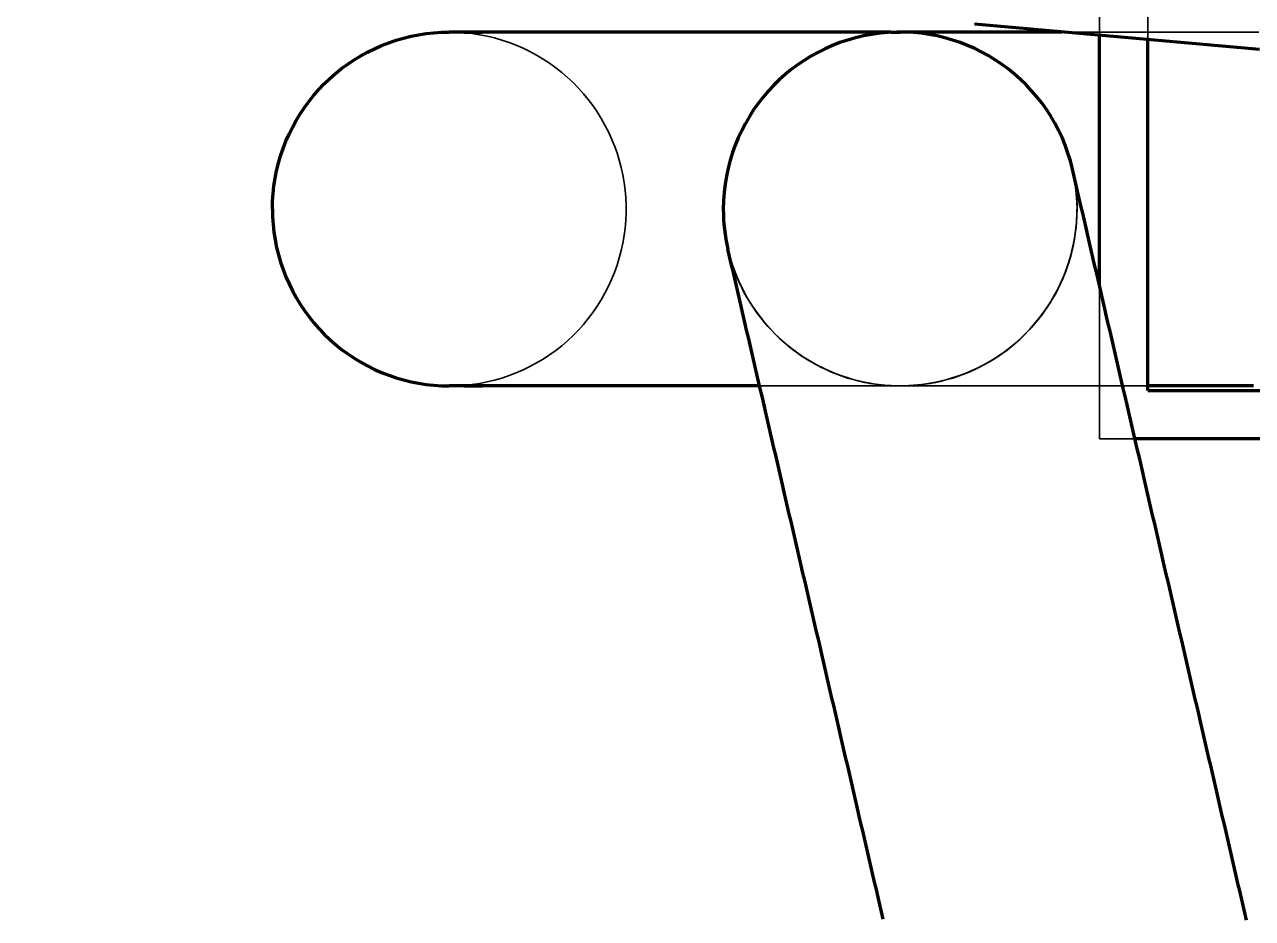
# Model space of a CAD drawing. Header units: millimetres. Extents: x 0 to 2382, y 0 to 420.
# Drawn here: x 139.86 to 148.02, y 159.4 to 165.34 of the extents above; entities that cross this region are included whole.
import ezdxf

# ---------------------------------------------------------------- set-up
doc = ezdxf.new("R2010")
doc.units = ezdxf.units.MM
doc.linetypes.add('IRAM-E-TRAZOS', pattern=[5, 4, -1])
doc.layers.add('01-VISIBLE', color=7, linetype='CONTINUOUS', lineweight=70)
doc.layers.add('02-OCULTA', color=4, linetype='IRAM-E-TRAZOS', lineweight=35)

msp = doc.modelspace()

# ---------------------------------------------------------------- linework, layer by layer
at = {"layer": '01-VISIBLE'}
for p, q in [((142.8968, 165.2875), (142.7779, 165.2875)), ((142.7779, 165.2875), (142.8968, 165.2875)), ((144.8944, 165.2875), (143.3616, 165.2875)), ((145.6135, 165.2875), (145.3592, 165.2875)), ((147, 163.6), (147, 165.2655)), ((147.32, 162.9075), (147.32, 165.2371)), ((142.8968, 162.9375), (142.7779, 162.9375)), ((142.7779, 162.9375), (142.8968, 162.9375)), ((144.7413, 162.9375), (143.3616, 162.9375)), ((147.32, 162.9075), (171.68, 162.9075)), ((147.32, 162.9075), (171.68, 162.9075)), ((157.1383, 162.5875), (147.2348, 162.5875))]:
    msp.add_line(p, q, dxfattribs=at)
for points in [[(141.5046, 164.1125), (141.5057, 164.1638), (141.509, 164.2149), (141.5146, 164.2659), (141.5224, 164.3165), (141.5324, 164.3668), (141.5446, 164.4166), (141.559, 164.4658), (141.5754, 164.5144), (141.594, 164.5622), (141.6147, 164.6091), (141.6373, 164.6551), (141.662, 164.7), (141.6886, 164.7438), (141.7171, 164.7865), (141.7474, 164.8278), (141.7795, 164.8678), (141.8133, 164.9063), (141.8487, 164.9434), (141.8858, 164.9788), (141.9243, 165.0126), (141.9643, 165.0447), (142.0056, 165.075), (142.0482, 165.1035), (142.0921, 165.1301), (142.137, 165.1547), (142.183, 165.1774), (142.2299, 165.1981), (142.2777, 165.2166), (142.3262, 165.2331), (142.3755, 165.2475), (142.4253, 165.2596), (142.4755, 165.2696), (142.5262, 165.2774), (142.5772, 165.283), (142.6283, 165.2864), (142.6796, 165.2875)], [(142.7779, 165.2875), (142.7615, 165.2875), (142.7451, 165.2875), (142.7287, 165.2875), (142.7124, 165.2875), (142.696, 165.2875), (142.6796, 165.2875)], [(143.3616, 165.2875), (143.31, 165.2875), (143.2584, 165.2875), (143.2067, 165.2875), (143.1551, 165.2875), (143.1034, 165.2875), (143.0518, 165.2875), (143.0001, 165.2875), (142.9485, 165.2875), (142.8968, 165.2875)], [(145.3592, 165.2875), (145.3075, 165.2875), (145.2559, 165.2875), (145.2042, 165.2875), (145.1526, 165.2875), (145.1009, 165.2875), (145.0493, 165.2875), (144.9976, 165.2875), (144.946, 165.2875), (144.8944, 165.2875)], [(145.6135, 165.2875), (145.6238, 165.2875), (145.634, 165.2875), (145.6443, 165.2875), (145.6545, 165.2875), (145.6648, 165.2875), (145.675, 165.2875)], [(146.7516, 165.2875), (146.7003, 165.2875), (146.6491, 165.2875), (146.5978, 165.2875), (146.5465, 165.2875), (146.4953, 165.2875), (146.444, 165.2875), (146.3927, 165.2875), (146.3415, 165.2875), (146.2902, 165.2875), (146.2389, 165.2875), (146.1877, 165.2875), (146.1364, 165.2875), (146.0851, 165.2875), (146.0339, 165.2875), (145.9826, 165.2875), (145.9313, 165.2875), (145.8801, 165.2875), (145.8288, 165.2875), (145.7775, 165.2875), (145.7263, 165.2875), (145.675, 165.2875)], [(148.0634, 165.1713), (148.0136, 165.1757), (147.9638, 165.1801), (147.9139, 165.1845), (147.8641, 165.1889), (147.8142, 165.1933), (147.7644, 165.1978), (147.7145, 165.2022), (147.6647, 165.2066), (147.6149, 165.211), (147.565, 165.2154), (147.5152, 165.2198), (147.4653, 165.2243), (147.4155, 165.2287), (147.3656, 165.2331), (147.3158, 165.2375), (147.266, 165.2419), (147.2161, 165.2463), (147.1663, 165.2508), (147.1164, 165.2552), (147.0666, 165.2596), (147.0167, 165.264), (146.9669, 165.2684), (146.9171, 165.2728), (146.8672, 165.2773), (146.8174, 165.2817), (146.7675, 165.2861), (146.7177, 165.2905), (146.6678, 165.2949), (146.618, 165.2993), (146.5682, 165.3038), (146.5183, 165.3082), (146.4685, 165.3126), (146.4186, 165.317), (146.3688, 165.3214), (146.3189, 165.3258), (146.2691, 165.3303), (146.2193, 165.3347), (146.1694, 165.3391)], [(147.9761, 159.3903), (147.9648, 159.4392), (147.9534, 159.4881), (147.9421, 159.537), (147.9307, 159.5859), (147.9194, 159.6348), (147.9081, 159.6837), (147.8967, 159.7326), (147.8854, 159.7815), (147.8741, 159.8304), (147.8627, 159.8793), (147.8514, 159.9282), (147.84, 159.977), (147.8287, 160.0259), (147.8174, 160.0748), (147.806, 160.1237), (147.7947, 160.1726), (147.7834, 160.2215), (147.772, 160.2704), (147.7607, 160.3193), (147.7493, 160.3682), (147.738, 160.4171), (147.7267, 160.466), (147.7153, 160.5149), (147.704, 160.5638), (147.6927, 160.6127), (147.6813, 160.6616), (147.67, 160.7105), (147.6586, 160.7594), (147.6473, 160.8083), (147.636, 160.8572), (147.6246, 160.9061), (147.6133, 160.955), (147.6019, 161.0039), (147.5906, 161.0528), (147.5793, 161.1017), (147.5679, 161.1506), (147.5566, 161.1995), (147.5453, 161.2484), (147.5339, 161.2973), (147.5226, 161.3462), (147.5112, 161.3951), (147.4999, 161.444), (147.4886, 161.4929), (147.4772, 161.5418), (147.4659, 161.5907), (147.4546, 161.6396), (147.4432, 161.6885), (147.4319, 161.7374), (147.4205, 161.7863), (147.4092, 161.8352), (147.3979, 161.8841), (147.3865, 161.933), (147.3752, 161.9819), (147.3639, 162.0308), (147.3525, 162.0797), (147.3412, 162.1286), (147.3298, 162.1775), (147.3185, 162.2264), (147.3072, 162.2753), (147.2958, 162.3242), (147.2845, 162.3731), (147.2732, 162.422), (147.2618, 162.4709), (147.2505, 162.5198), (147.2391, 162.5687), (147.2278, 162.6176), (147.2165, 162.6665), (147.2051, 162.7154), (147.1938, 162.7643), (147.1824, 162.8132), (147.1711, 162.8621), (147.1598, 162.911), (147.1484, 162.9598), (147.1371, 163.0087), (147.1258, 163.0576), (147.1144, 163.1065), (147.1031, 163.1554), (147.0917, 163.2043), (147.0804, 163.2532), (147.0691, 163.3021), (147.0577, 163.351), (147.0464, 163.3999), (147.0351, 163.4488), (147.0237, 163.4977), (147.0124, 163.5466), (147.001, 163.5955), (146.9897, 163.6444), (146.9784, 163.6933), (146.967, 163.7422), (146.9557, 163.7911), (146.9444, 163.84), (146.933, 163.8889), (146.9217, 163.9378), (146.9103, 163.9867), (146.899, 164.0356), (146.8877, 164.0845), (146.8763, 164.1334), (146.865, 164.1823), (146.8536, 164.2312), (146.8423, 164.2801), (146.831, 164.329), (146.8196, 164.3779)], [(141.5046, 164.1125), (141.5057, 164.0612), (141.509, 164.0101), (141.5146, 163.9591), (141.5224, 163.9085), (141.5324, 163.8582), (141.5446, 163.8084), (141.559, 163.7592), (141.5754, 163.7106), (141.594, 163.6628), (141.6147, 163.6159), (141.6373, 163.5699), (141.662, 163.525), (141.6886, 163.4812), (141.7171, 163.4385), (141.7474, 163.3972), (141.7795, 163.3572), (141.8133, 163.3187), (141.8487, 163.2816), (141.8858, 163.2462), (141.9243, 163.2124), (141.9643, 163.1803), (142.0056, 163.15), (142.0482, 163.1215), (142.0921, 163.0949), (142.137, 163.0703), (142.183, 163.0476), (142.2299, 163.0269), (142.2777, 163.0084), (142.3262, 162.9919), (142.3755, 162.9775), (142.4253, 162.9654), (142.4755, 162.9554), (142.5262, 162.9476), (142.5772, 162.942), (142.6283, 162.9386), (142.6796, 162.9375)], [(145.5621, 159.3973), (145.5508, 159.4462), (145.5394, 159.4951), (145.5281, 159.544), (145.5168, 159.5929), (145.5054, 159.6418), (145.4941, 159.6907), (145.4828, 159.7396), (145.4714, 159.7885), (145.4601, 159.8374), (145.4487, 159.8863), (145.4374, 159.9352), (145.4261, 159.9841), (145.4147, 160.033), (145.4034, 160.0819), (145.392, 160.1308), (145.3807, 160.1797), (145.3694, 160.2286), (145.358, 160.2775), (145.3467, 160.3264), (145.3354, 160.3753), (145.324, 160.4242), (145.3127, 160.4731), (145.3013, 160.522), (145.29, 160.5709), (145.2787, 160.6198), (145.2673, 160.6687), (145.256, 160.7176), (145.2447, 160.7665), (145.2333, 160.8154), (145.222, 160.8643), (145.2106, 160.9132), (145.1993, 160.9621), (145.188, 161.011), (145.1766, 161.0599), (145.1653, 161.1088), (145.154, 161.1577), (145.1426, 161.2066), (145.1313, 161.2555), (145.1199, 161.3044), (145.1086, 161.3533), (145.0973, 161.4022), (145.0859, 161.4511), (145.0746, 161.5), (145.0632, 161.5489), (145.0519, 161.5978), (145.0406, 161.6467), (145.0292, 161.6956), (145.0179, 161.7445), (145.0066, 161.7934), (144.9952, 161.8423), (144.9839, 161.8912), (144.9725, 161.9401), (144.9612, 161.989), (144.9499, 162.0379), (144.9385, 162.0868), (144.9272, 162.1357), (144.9159, 162.1846), (144.9045, 162.2335), (144.8932, 162.2823), (144.8818, 162.3312), (144.8705, 162.3801), (144.8592, 162.429), (144.8478, 162.4779), (144.8365, 162.5268), (144.8252, 162.5757), (144.8138, 162.6246), (144.8025, 162.6735), (144.7911, 162.7224), (144.7798, 162.7713), (144.7685, 162.8202), (144.7571, 162.8691), (144.7458, 162.918), (144.7344, 162.9669), (144.7231, 163.0158), (144.7118, 163.0647), (144.7004, 163.1136), (144.6891, 163.1625), (144.6778, 163.2114), (144.6664, 163.2603), (144.6551, 163.3092), (144.6437, 163.3581), (144.6324, 163.407), (144.6211, 163.4559), (144.6097, 163.5048), (144.5984, 163.5537), (144.5871, 163.6026), (144.5757, 163.6515), (144.5644, 163.7004), (144.553, 163.7493), (144.5417, 163.7982), (144.5304, 163.8471)], [(142.7779, 162.9375), (142.7615, 162.9375), (142.7451, 162.9375), (142.7287, 162.9375), (142.7124, 162.9375), (142.696, 162.9375), (142.6796, 162.9375)], [(143.3616, 162.9375), (143.31, 162.9375), (143.2584, 162.9375), (143.2067, 162.9375), (143.1551, 162.9375), (143.1034, 162.9375), (143.0518, 162.9375), (143.0001, 162.9375), (142.9485, 162.9375), (142.8968, 162.9375)], [(148.0223, 162.9375), (147.9721, 162.9375), (147.922, 162.9375), (147.8718, 162.9375), (147.8216, 162.9375), (147.7715, 162.9375), (147.7213, 162.9375), (147.6711, 162.9375), (147.621, 162.9375), (147.5708, 162.9375), (147.5207, 162.9375), (147.4705, 162.9375), (147.4203, 162.9375), (147.3702, 162.9375), (147.32, 162.9375)]]:
    msp.add_lwpolyline(points, dxfattribs=at)
for start, end in [(13.05431, 180), (180, -166.94568), (180, -166.94569), (-166.94569, -166.94506)]:
    msp.add_arc((145.675, 164.1125), 1.175, start, end, dxfattribs=at)
at = {"layer": '02-OCULTA'}
for p, q in [((147.32, 170.5575), (147.32, 162.9075)), ((147.32, 162.9075), (147.32, 170.5575)), ((147.32, 170.5575), (147.32, 162.9075)), ((147, 170.2375), (147, 162.5875)), ((147, 170.2375), (147, 162.5875)), ((147, 162.5875), (147, 170.2375)), ((147, 165.2655), (147, 167.6247)), ((147.32, 165.2371), (147.32, 167.5963)), ((143.3616, 165.2875), (144.8944, 165.2875)), ((145.3592, 165.2875), (145.6135, 165.2875)), ((147, 162.5875), (147, 163.6)), ((143.3616, 162.9375), (144.8944, 162.9375)), ((144.8944, 162.9375), (144.7413, 162.9375)), ((145.6135, 162.9375), (145.3592, 162.9375)), ((145.3592, 162.9375), (145.6135, 162.9375)), ((147.32, 162.9075), (171.68, 162.9075)), ((147.32, 162.9075), (171.68, 162.9075)), ((147.2348, 162.5875), (147, 162.5875)), ((147, 162.5875), (172, 162.5875)), ((172, 162.5875), (147, 162.5875)), ((147, 162.5875), (172, 162.5875))]:
    msp.add_line(p, q, dxfattribs=at)
for points in [[(142.7779, 165.2875), (142.7615, 165.2875), (142.7451, 165.2875), (142.7287, 165.2875), (142.7124, 165.2875), (142.696, 165.2875), (142.6796, 165.2875)], [(142.6796, 165.2875), (142.7301, 165.2864), (142.7806, 165.2832), (142.8309, 165.2777), (142.8808, 165.2701), (142.9305, 165.2604), (142.9796, 165.2485), (143.0282, 165.2346), (143.0762, 165.2185), (143.1234, 165.2005), (143.1698, 165.1804), (143.2153, 165.1583), (143.2598, 165.1343), (143.3032, 165.1084), (143.3455, 165.0806), (143.3865, 165.0511), (143.4262, 165.0198), (143.4646, 164.9868), (143.5014, 164.9522), (143.5368, 164.9161), (143.5706, 164.8785), (143.6027, 164.8394), (143.6331, 164.7991), (143.6618, 164.7574), (143.6886, 164.7145), (143.7136, 164.6706), (143.7366, 164.6256), (143.7577, 164.5796), (143.7768, 164.5328), (143.7939, 164.4852), (143.8089, 164.4369), (143.8218, 164.388), (143.8326, 164.3386), (143.8413, 164.2888), (143.8478, 164.2387), (143.8521, 164.1883), (143.8543, 164.1378), (143.8543, 164.0872), (143.8521, 164.0367), (143.8478, 163.9863), (143.8413, 163.9362), (143.8326, 163.8864), (143.8218, 163.837), (143.8089, 163.7881), (143.7939, 163.7398), (143.7768, 163.6922), (143.7577, 163.6454), (143.7366, 163.5994), (143.7136, 163.5544), (143.6886, 163.5105), (143.6618, 163.4676), (143.6331, 163.4259), (143.6027, 163.3856), (143.5706, 163.3465), (143.5368, 163.3089), (143.5014, 163.2728), (143.4646, 163.2382), (143.4262, 163.2052), (143.3865, 163.1739), (143.3455, 163.1444), (143.3032, 163.1166), (143.2598, 163.0907), (143.2153, 163.0667), (143.1698, 163.0446), (143.1234, 163.0245), (143.0762, 163.0065), (143.0282, 162.9904), (142.9796, 162.9765), (142.9305, 162.9646), (142.8808, 162.9549), (142.8309, 162.9473), (142.7806, 162.9418), (142.7301, 162.9386), (142.6796, 162.9375)], [(142.8968, 165.2875), (142.9485, 165.2875), (143.0001, 165.2875), (143.0518, 165.2875), (143.1034, 165.2875), (143.1551, 165.2875), (143.2067, 165.2875), (143.2584, 165.2875), (143.31, 165.2875), (143.3616, 165.2875)], [(144.8944, 165.2875), (144.946, 165.2875), (144.9976, 165.2875), (145.0493, 165.2875), (145.1009, 165.2875), (145.1526, 165.2875), (145.2042, 165.2875), (145.2559, 165.2875), (145.3075, 165.2875), (145.3592, 165.2875)], [(145.6135, 165.2875), (145.6238, 165.2875), (145.634, 165.2875), (145.6443, 165.2875), (145.6545, 165.2875), (145.6648, 165.2875), (145.675, 165.2875)], [(148.0581, 165.2875), (148.0079, 165.2875), (147.9576, 165.2875), (147.9074, 165.2875), (147.8571, 165.2875), (147.8069, 165.2875), (147.7566, 165.2875), (147.7064, 165.2875), (147.6561, 165.2875), (147.6059, 165.2875), (147.5556, 165.2875), (147.5054, 165.2875), (147.4551, 165.2875), (147.4049, 165.2875), (147.3546, 165.2875), (147.3044, 165.2875), (147.2541, 165.2875), (147.2039, 165.2875), (147.1536, 165.2875), (147.1034, 165.2875), (147.0531, 165.2875), (147.0029, 165.2875), (146.9526, 165.2875), (146.9024, 165.2875), (146.8521, 165.2875), (146.8019, 165.2875), (146.7516, 165.2875)], [(142.7779, 162.9375), (142.7615, 162.9375), (142.7451, 162.9375), (142.7287, 162.9375), (142.7124, 162.9375), (142.696, 162.9375), (142.6796, 162.9375)], [(142.8968, 162.9375), (142.9485, 162.9375), (143.0001, 162.9375), (143.0518, 162.9375), (143.1034, 162.9375), (143.1551, 162.9375), (143.2067, 162.9375), (143.2584, 162.9375), (143.31, 162.9375), (143.3616, 162.9375)], [(145.3592, 162.9375), (145.3075, 162.9375), (145.2559, 162.9375), (145.2042, 162.9375), (145.1526, 162.9375), (145.1009, 162.9375), (145.0493, 162.9375), (144.9976, 162.9375), (144.946, 162.9375), (144.8944, 162.9375)], [(144.8944, 162.9375), (144.946, 162.9375), (144.9976, 162.9375), (145.0493, 162.9375), (145.1009, 162.9375), (145.1526, 162.9375), (145.2042, 162.9375), (145.2559, 162.9375), (145.3075, 162.9375), (145.3592, 162.9375)], [(145.6135, 162.9375), (145.6238, 162.9375), (145.634, 162.9375), (145.6443, 162.9375), (145.6545, 162.9375), (145.6648, 162.9375), (145.675, 162.9375)], [(145.6135, 162.9375), (145.6238, 162.9375), (145.634, 162.9375), (145.6443, 162.9375), (145.6545, 162.9375), (145.6648, 162.9375), (145.675, 162.9375)], [(147.32, 162.9375), (147.2686, 162.9375), (147.2172, 162.9375), (147.1658, 162.9375), (147.1144, 162.9375), (147.063, 162.9375), (147.0116, 162.9375), (146.9602, 162.9375), (146.9088, 162.9375), (146.8573, 162.9375), (146.8059, 162.9375), (146.7545, 162.9375), (146.7031, 162.9375), (146.6517, 162.9375), (146.6003, 162.9375), (146.5489, 162.9375), (146.4975, 162.9375), (146.4461, 162.9375), (146.3947, 162.9375), (146.3433, 162.9375), (146.2919, 162.9375), (146.2405, 162.9375), (146.1891, 162.9375), (146.1377, 162.9375), (146.0863, 162.9375), (146.0348, 162.9375), (145.9834, 162.9375), (145.932, 162.9375), (145.8806, 162.9375), (145.8292, 162.9375), (145.7778, 162.9375), (145.7264, 162.9375), (145.675, 162.9375)]]:
    msp.add_lwpolyline(points, dxfattribs=at)
for centre, radius in [((145.675, 164.1125), 1.175), ((159.5, 143.0875), 19.6425), ((159.5, 143.0875), 19.5), ((159.5, 143.0875), 19.5), ((159.5, 143.0875), 19.5), ((159.5, 143.0875), 19.025), ((159.5, 143.0875), 19.025), ((159.5, 143.0875), 19.025), ((159.5, 143.0875), 19.025), ((159.5, 143.0875), 19.025), ((159.5, 143.0875), 19.025), ((159.5, 143.0875), 19.025), ((159.5, 143.0875), 19.025), ((159.5, 143.0875), 18.55), ((159.5, 143.0875), 18.55), ((159.5, 143.0875), 18.55), ((159.5, 143.0875), 18.55)]:
    msp.add_circle(centre, radius, dxfattribs=at)
for start, end in [(-166.94568, 180), (90, 180), (90, 180), (90, 180), (-90, 90), (-90, 90), (-90, 90), (-166.94506, 13.05431), (180, -90), (180, -90), (180, -90)]:
    msp.add_arc((145.675, 164.1125), 1.175, start, end, dxfattribs=at)

doc.saveas('drawing.dxf')
